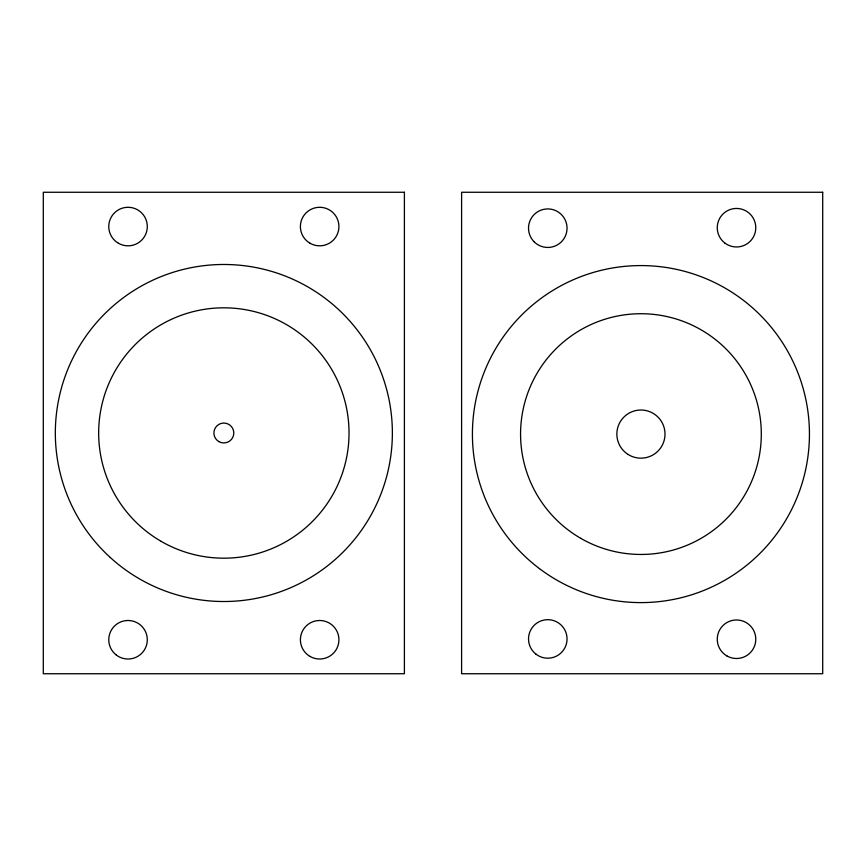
<?xml version="1.0" encoding="UTF-8"?>
<svg xmlns="http://www.w3.org/2000/svg" width="866" height="866" viewBox="0 0 866 866"><rect width="100%" height="100%" fill="white"/><g stroke="black" fill="none" stroke-linecap="round" stroke-linejoin="round"><path stroke-width="1.3" d="M404.4 192.263L43.3 192.263L43.3 673.737L404.4 673.737L404.4 192.263M822.7 192.263L461.6 192.263L461.6 673.737L822.7 673.737L822.7 192.263M116.141 654.902A19.258 19.258 0 0 0 147.101 642.485A19.258 19.258 0 0 0 120.872 621.875A19.258 19.258 0 0 0 116.141 654.902M309.985 656.406A19.258 19.258 0 0 0 338.92 639.812A19.258 19.258 0 0 0 310.082 623.044A19.258 19.258 0 0 0 309.985 656.406M118.404 243.238A19.258 19.258 0 0 0 147.296 226.556A19.258 19.258 0 0 0 118.404 209.875A19.258 19.258 0 0 0 118.404 243.238M310.028 243.238A19.258 19.258 0 0 0 338.92 226.556A19.258 19.258 0 0 0 310.028 209.875A19.258 19.258 0 0 0 310.028 243.238M535.924 654.111A19.258 19.258 0 0 0 566.851 641.63A19.258 19.258 0 0 0 540.568 621.084A19.258 19.258 0 0 0 535.924 654.111M726.888 655.919A19.258 19.258 0 0 0 755.78 639.249A19.258 19.258 0 0 0 726.888 622.567A19.258 19.258 0 0 0 726.888 655.919M534.16 241.809A19.258 19.258 0 0 0 566.386 233.171A19.258 19.258 0 0 0 542.798 209.583A19.258 19.258 0 0 0 534.16 241.809M724.755 242.956A19.258 19.258 0 0 0 755.607 230.269A19.258 19.258 0 0 0 729.194 209.897A19.258 19.258 0 0 0 724.755 242.956M628.099 454.455A24.075 24.075 0 0 0 664.991 435.013A24.075 24.075 0 0 0 629.712 412.79A24.075 24.075 0 0 0 628.099 454.455M110.296 557.509A168.513 168.513 0 0 0 388.455 469.091A168.513 168.513 0 0 0 172.799 272.4A168.513 168.513 0 0 0 110.296 557.509M161.26 541.412A125.18 125.18 0 0 0 349.03 433A125.18 125.18 0 0 0 161.26 324.588A125.18 125.18 0 0 0 161.26 541.412M218.881 441.606A9.937 9.937 0 0 0 233.788 433A9.937 9.937 0 0 0 218.881 424.394A9.937 9.937 0 0 0 218.881 441.606M539.442 568.616A168.513 168.513 0 0 0 808.173 454.715A168.513 168.513 0 0 0 575.165 278.939A168.513 168.513 0 0 0 539.442 568.616M580.75 538.327A120.363 120.363 0 0 0 761.301 434.093A120.363 120.363 0 0 0 580.75 329.849A120.363 120.363 0 0 0 580.75 538.327"/></g></svg>
